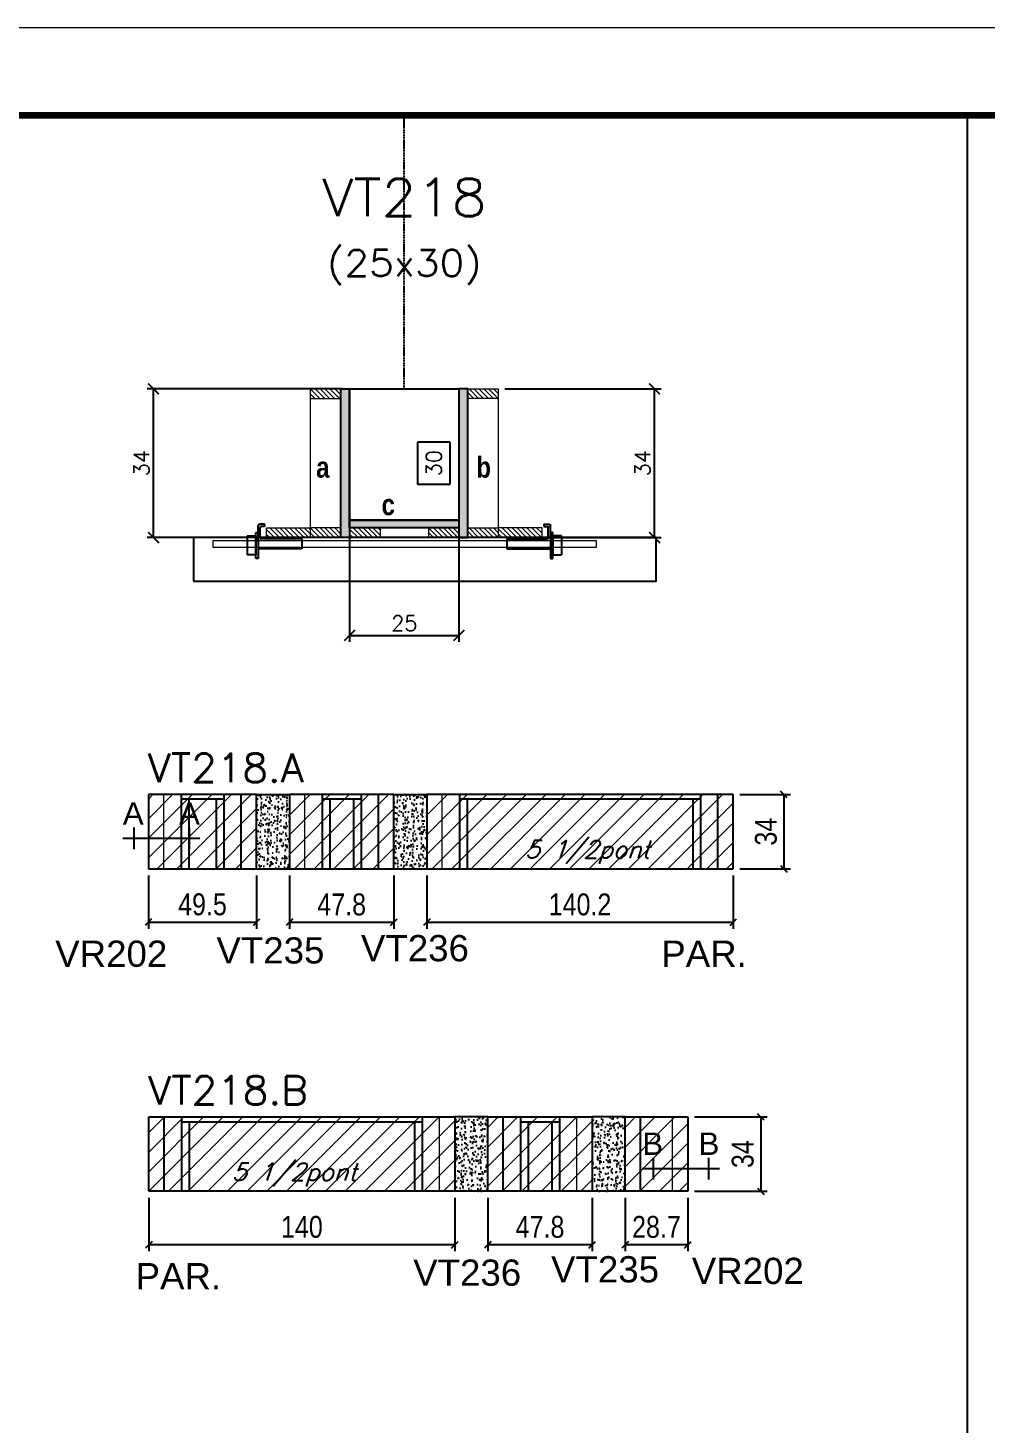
# Model space of a CAD drawing. Extents: x 137137 to 143418, y 10464 to 34486.
# Drawn here: x 140939 to 141377, y 28105 to 28743 of the extents above; entities that cross this region are included whole.
import ezdxf
from ezdxf.enums import TextEntityAlignment as Align

# ---------------------------------------------------------------- set-up
doc = ezdxf.new("R2010")
doc.units = 0
doc.linetypes.add('DASHED', pattern=[0.75, 0.5, -0.25])
doc.linetypes.add('HIDDEN', pattern=[0.375, 0.25, -0.125])
for name, color, linetype in [('5', 5, 'Continuous'), ('barrote', 251, 'Continuous'), ('COTA', 241, 'Continuous'), ('Cota Seção (2x)', 4, 'Continuous'), ('detalhes', 4, 'Continuous'), ('Painéis', 200, 'Continuous'), ('presilha', 1, 'Continuous'), ('SARR_2.2x7', 40, 'Continuous'), ('SARR_3.5x7', 81, 'Continuous'), ('texto', 7, 'Continuous'), ('Texto de Titulo', 7, 'Continuous'), ('Texto Qtd Sarr', 242, 'Continuous')]:
    doc.layers.add(name, color=color, linetype=linetype)
for name, color, linetype, lineweight in [('CONCRETO', 251, 'Continuous', 25), ('Folhas', 255, 'Continuous', 9), ('Hachura', 251, 'Continuous', 9), ('Madeira', 126, 'Continuous', 18), ('Sarr 2.2x7', 40, 'Continuous', 9), ('SARRAFO DE PRESSAO', 251, 'DASHED', 9), ('SCO-___-LAJ', 2, 'Continuous', 0), ('Texto Seção', 7, 'Continuous', 15)]:
    doc.layers.add(name, color=color, linetype=linetype, lineweight=lineweight)
doc.styles.add('ARIAL', font='arial.ttf')
doc.styles.add('COTA TECNICA', font='techl___.ttf', dxfattribs={"height": 10})
doc.styles.add('REGUA-120', font='ROMANS.shx', dxfattribs={"height": 15})
doc.styles.add('Romans', font='romans.shx')
doc.styles.get("Standard").update_dxf_attribs({"font": 'arial.ttf'})
doc.styles.add('TECNICA', font='techb___.ttf', dxfattribs={"height": 10})
doc.dimstyles.new('Cota Seção (2x)', dxfattribs={"dimtxt": 7, "dimasz": 5, "dimexe": 3, "dimexo": 3, "dimgap": 2, "dimtad": 3, "dimdec": 1, "dimlfac": 0.5, "dimzin": 12, "dimdsep": 46, "dimtxsty": 'Romans', "dimblk": 'ARCHTICK', "dimcen": 0, "dimclrd": 4, "dimclre": 4, "dimclrt": 1, "dimadec": 1, "dimazin": 3, "dimtfac": 1, "dimtdec": 1, "dimtmove": 0, "dimatfit": 3, "dimldrblk": 'OBLIQUE', "dimfxl": 1, "dimtolj": 1, "dimtzin": 12, "dimarcsym": 0})
doc.dimstyles.new('Cota Seção interna', dxfattribs={"dimtxt": 7, "dimasz": 6, "dimexe": 0.18, "dimexo": 2, "dimgap": -4, "dimtad": 3, "dimdec": 1, "dimlfac": 0.5, "dimzin": 12, "dimdsep": 46, "dimtxsty": 'Romans', "dimblk": 'ARCHTICK', "dimcen": 0.09, "dimse1": 1, "dimse2": 1, "dimsd1": 1, "dimsd2": 1, "dimclrd": 180, "dimclre": 5, "dimclrt": 1, "dimadec": 0, "dimazin": 3, "dimtfac": 1, "dimtdec": 1, "dimtofl": 0, "dimtmove": 0, "dimatfit": 3, "dimldrblk": 'ARCHTICK', "dimfxl": 1, "dimtolj": 1, "dimtzin": 0, "dimarcsym": 0})
doc.dimstyles.new('PAINEL', dxfattribs={"dimtxt": 10, "dimasz": 3, "dimexe": 3, "dimexo": 3, "dimgap": 3, "dimtad": 1, "dimdec": 1, "dimzin": 12, "dimdsep": 46, "dimtxsty": 'COTA TECNICA', "dimblk1": 'OBLIQUE', "dimblk2": 'OBLIQUE', "dimsah": 1, "dimcen": 0.9, "dimclrd": 4, "dimclre": 4, "dimclrt": 240, "dimadec": 1, "dimazin": 3, "dimtfac": 1, "dimtdec": 1, "dimtmove": 0, "dimatfit": 3, "dimfxl": 1, "dimtolj": 1, "dimtzin": 12, "dimarcsym": 0})
pattern_1 = [(50, (-456.4217, 11.8333), (5.46554007, -0.47817257), [0.5715, -6.2865]), (355, (-456.422, 11.833), (-1.05730264, 5.73170536), [0.4572, -5.02921753]), (100.4514447, (-455.9663, 11.7934), (4.40823741, 5.25353256), [0.48570026, -5.34270734]), (46.1842, (-456.422, 13.357), (8.13237123, -1.26126984), [0.85725, -9.42975]), (96.6355576, (-455.744, 13.252), (7.122124, 7.42278374), [0.7285507, -8.01406824]), (351.184151, (-456.422, 13.357), (7.122124, 7.42278374), [0.685799, -7.54379196]), (21, (-455.6597, 12.9763), (4.54843174, -3.06795595), [0.5715, -6.2865]), (326, (-455.66, 12.976), (1.85406085, 5.52563898), [0.4572, -5.0292]), (71.451445, (-455.2807, 12.7206), (6.40249258, 2.45768307), [0.48570026, -5.34269813]), (37.5, (-456.4217, 11.8333), (0.092658098, 2.536651166), [0, -4.96824, 0, -5.1054, 0, -5.04825]), (7.5, (-456.4217, 11.8333), (2.004589875, 3.005417245), [0, -2.91084, 0, -4.85394, 0, -1.92405]), (327.5, (-458.121, 11.8333), (4.067717855, -0.17186232), [0, -1.905, 0, -5.9436, 0, -7.8867]), (317.5, (-458.883, 11.8333), (4.44387544, 0.76279473), [0, -2.4765, 0, -3.94716, 0, -5.6007])]
pattern_2 = [(50, (-456.4217, -135.614), (5.46554007, -0.47817257), [0.5715, -6.2865]), (355, (-456.422, -135.614), (-1.05730264, 5.73170536), [0.4572, -5.02921753]), (100.4514447, (-455.9663, -135.654), (4.40823741, 5.25353256), [0.48570026, -5.34270734]), (46.1842, (-456.422, -134.09), (8.13237123, -1.26126984), [0.85725, -9.42975]), (96.6355576, (-455.744, -134.195), (7.122124, 7.42278374), [0.7285507, -8.01406824]), (351.184151, (-456.422, -134.09), (7.122124, 7.42278374), [0.685799, -7.54379196]), (21, (-455.6597, -134.471), (4.54843174, -3.06795595), [0.5715, -6.2865]), (326, (-455.66, -134.471), (1.85406085, 5.52563898), [0.4572, -5.0292]), (71.451445, (-455.2807, -134.727), (6.40249258, 2.45768307), [0.48570026, -5.34269813]), (37.5, (-456.4217, -135.6141), (0.092658098, 2.536651166), [0, -4.96824, 0, -5.1054, 0, -5.04825]), (7.5, (-456.4217, -135.614), (2.004589875, 3.005417245), [0, -2.91084, 0, -4.85394, 0, -1.92405]), (327.5, (-458.121, -135.6141), (4.067717855, -0.17186232), [0, -1.905, 0, -5.9436, 0, -7.8867]), (317.5, (-458.883, -135.614), (4.44387544, 0.76279473), [0, -2.4765, 0, -3.94716, 0, -5.6007])]
pattern_3 = [(315, (164054.3975, 20280.2569), (1.12253202, 1.12253202), [])]
pattern_4 = [(315, (164042.3975, 20280.2569), (1.12253202, 1.12253202), [])]
pattern_5 = [(45, (-1598.5, 0), (-4.49012806, 4.49012806), [])]

# ---------------------------------------------------------------- blocks, each defined once
blk = doc.blocks.new('9999999999')
at = {"layer": 'Folhas'}
blk.add_lwpolyline([(98138.98, 34190.21), (99623.98, 34190.21), (99623.98, 35240.21), (98138.98, 35240.21)], close=True, dxfattribs=at)
at = {"layer": 'Folhas', "color": 30, "const_width": 3}
blk.add_lwpolyline([(98213.98, 34230.21), (99583.98, 34230.21), (99583.98, 35200.21), (98213.98, 35200.21)], close=True, dxfattribs=at)
blk = doc.blocks.new('_ArchTick')
at = {"color": 0, "linetype": 'ByBlock', "const_width": 0.15}
blk.add_lwpolyline([(-0.5, -0.5), (0.5, 0.5)], dxfattribs=at)
blk = doc.blocks.new('*D5968')
at = {"layer": 'COTA', "color": 4, "lineweight": -2, "transparency": 16777216}
for p, q in [((141082.78, 28577.9), (140993.13, 28577.9)), ((140996.13, 28509.9), (140996.13, 28577.9)), ((141044.78, 28509.9), (140993.13, 28509.9))]:
    blk.add_line(p, q, dxfattribs=at)
at = {"layer": 'Defpoints', "color": 0, "transparency": 16777216}
for p in [(140996.13, 28577.9), (141085.78, 28577.9), (141047.78, 28509.9)]:
    blk.add_point(p, dxfattribs=at)
at = {"layer": 'COTA', "color": 4, "lineweight": -2, "transparency": 16777216, "xscale": 5, "yscale": 5, "zscale": 5}
for p, rotation in [((140996.13, 28577.9), 90), ((140996.13, 28509.9), 270)]:
    blk.add_blockref('_ArchTick', p, dxfattribs=dict(at, rotation=rotation))
at = {"layer": 'COTA', "color": 1, "transparency": 16777216, "insert": (140990.63, 28543.9), "char_height": 7, "attachment_point": 5, "rotation": 90, "style": 'Romans'}
blk.add_mtext('\\A1;34', dxfattribs=at)
blk = doc.blocks.new('_Oblique')
at = {"color": 0, "linetype": 'ByBlock', "lineweight": -2}
blk.add_line((-0.5, -0.5), (0.5, 0.5), dxfattribs=at)
blk = doc.blocks.new('*D5969')
at = {"layer": 'COTA', "color": 4, "lineweight": -2, "transparency": 16777216}
for p, q in [((141156.77, 28577.9), (141228.25, 28577.9)), ((141225.25, 28509.9), (141225.25, 28577.9)), ((141176.78, 28509.9), (141228.25, 28509.9))]:
    blk.add_line(p, q, dxfattribs=at)
at = {"layer": 'Defpoints', "color": 0, "transparency": 16777216}
for p in [(141153.77, 28577.9), (141225.25, 28577.9), (141173.78, 28509.9)]:
    blk.add_point(p, dxfattribs=at)
at = {"layer": 'COTA', "color": 4, "lineweight": -2, "transparency": 16777216, "xscale": 5, "yscale": 5, "zscale": 5}
for p, rotation in [((141225.25, 28577.9), 90), ((141225.25, 28509.9), 270)]:
    blk.add_blockref('_ArchTick', p, dxfattribs=dict(at, rotation=rotation))
at = {"layer": 'COTA', "color": 1, "transparency": 16777216, "insert": (141219.75, 28543.9), "char_height": 7, "attachment_point": 5, "rotation": 90, "style": 'Romans'}
blk.add_mtext('\\A1;34', dxfattribs=at)
blk = doc.blocks.new('*D5970')
at = {"layer": 'Cota Seção (2x)', "color": 180, "lineweight": -2, "transparency": 16777216}
for p, q in [((141131.77, 28553.57), (141116.77, 28553.57)), ((141116.77, 28553.57), (141116.77, 28534.23)), ((141131.77, 28534.23), (141131.77, 28553.57)), ((141116.77, 28534.23), (141131.77, 28534.23))]:
    blk.add_line(p, q, dxfattribs=at)
at = {"layer": 'Defpoints', "color": 0, "transparency": 16777216}
for p in [(141135.77, 28577.9), (141135.77, 28577.9), (141135.78, 28517.9)]:
    blk.add_point(p, dxfattribs=at)
at = {"layer": 'Cota Seção (2x)', "color": 1, "transparency": 16777216, "insert": (141124.27, 28543.9), "char_height": 7, "attachment_point": 5, "rotation": 90, "style": 'Romans'}
blk.add_mtext('\\A1;30', dxfattribs=at)
blk = doc.blocks.new('titulo1')
at = {"layer": 'Defpoints', "color": 252, "linetype": 'HIDDEN', "ltscale": 2}
blk.add_line((0, 0), (0, 125), dxfattribs=at)
at = {"layer": 'Defpoints', "style": 'Romans', "oblique": 15}
blk.add_attdef('FOLHA', text='', height=10, dxfattribs=at).set_placement((0, 15.58), align=Align.MIDDLE_CENTER)
at = {"layer": 'Texto Qtd Sarr', "color": 3, "style": 'Romans', "oblique": 15}
for tag, height, p in [('TITULO', 17, (0, 71.45)), ('SEÇÃO', 12, (0, 41.55))]:
    blk.add_attdef(tag, text='', height=height, dxfattribs=at).set_placement(p, align=Align.MIDDLE_CENTER)
blk = doc.blocks.new('PRESILHA METÁLICA 1')
at = {"layer": 'presilha'}
for p, q in [((7.5, 10.64), (7.5, 19.86)), ((12, 21), (8.64, 21)), ((12, 19.5), (9.57, 19.5)), ((12, 21), (12, 19.5)), ((0, 13), (6, 13)), ((0, 13), (0, 0)), ((6, 15.5), (7.5, 15.5)), ((6, -2.5), (6, 15.5)), ((6, 13), (6, 0)), ((7.5, 15.5), (7.5, -2.5)), ((9, 11.57), (9, 18.93)), ((37.5, 11), (9.57, 11)), ((37.5, 11), (37.5, 4.1)), ((6, 0), (0, 0)), ((37.5, 4.1), (7.5, 4.1)), ((7.5, -2.5), (6, -2.5))]:
    blk.add_line(p, q, dxfattribs=at)
for centre, radius, start, end in [((8.64, 19.86), 1.14, 90, 180), ((9.57, 18.93), 0.57, 90, 180), ((9.57, 11.57), 0.57, 180, 270)]:
    blk.add_arc(centre, radius, start, end, dxfattribs=at)
blk = doc.blocks.new('*D5971')
at = {"layer": 'COTA', "color": 4, "lineweight": -2, "transparency": 16777216}
for p, q in [((141085.78, 28511.3), (141085.78, 28462.17)), ((141135.78, 28511.3), (141135.78, 28462.17)), ((141085.78, 28465.17), (141135.78, 28465.17))]:
    blk.add_line(p, q, dxfattribs=at)
at = {"layer": 'Defpoints', "color": 0, "transparency": 16777216}
for p in [(141085.78, 28514.3), (141135.78, 28514.3), (141135.78, 28465.17)]:
    blk.add_point(p, dxfattribs=at)
at = {"layer": 'COTA', "color": 4, "lineweight": -2, "transparency": 16777216, "xscale": 5, "yscale": 5, "zscale": 5, "rotation": 180}
blk.add_blockref('_ArchTick', (141085.78, 28465.17), dxfattribs=at)
at = {"layer": 'COTA', "color": 4, "lineweight": -2, "transparency": 16777216, "xscale": 5, "yscale": 5, "zscale": 5}
blk.add_blockref('_ArchTick', (141135.78, 28465.17), dxfattribs=at)
at = {"layer": 'COTA', "color": 1, "transparency": 16777216, "insert": (141110.78, 28470.67), "char_height": 7, "attachment_point": 5, "style": 'Romans'}
blk.add_mtext('\\A1;25', dxfattribs=at)
blk = doc.blocks.new('*D5925')
at = {"layer": 'COTA', "color": 4, "linetype": 'ByBlock', "lineweight": -2, "transparency": 16777216}
for p, q in [((141264.24, 28392.41), (141287.39, 28392.41)), ((141284.39, 28392.41), (141284.39, 28358.41)), ((141264.24, 28358.41), (141287.39, 28358.41))]:
    blk.add_line(p, q, dxfattribs=at)
at = {"layer": 'Defpoints', "color": 0, "linetype": 'ByBlock', "transparency": 16777216}
for p in [(141261.24, 28392.41), (141261.24, 28358.41), (141284.39, 28358.41)]:
    blk.add_point(p, dxfattribs=at)
at = {"layer": 'COTA', "color": 4, "linetype": 'ByBlock', "lineweight": -2, "transparency": 16777216, "xscale": 3, "yscale": 3, "zscale": 3}
for p, rotation in [((141284.39, 28392.41), 90), ((141284.39, 28358.41), 270)]:
    blk.add_blockref('_Oblique', p, dxfattribs=dict(at, rotation=rotation))
at = {"layer": 'COTA', "color": 240, "linetype": 'ByBlock', "transparency": 16777216, "insert": (141276.17, 28375.41), "char_height": 10, "attachment_point": 5, "rotation": 90, "style": 'COTA TECNICA'}
blk.add_mtext('\\A1;34', dxfattribs=at)
blk = doc.blocks.new('*D5926')
at = {"layer": 'COTA', "color": 4, "linetype": 'ByBlock', "lineweight": -2, "transparency": 16777216}
for p, q in [((141121.04, 28355.41), (141121.04, 28330.98)), ((141261.24, 28355.41), (141261.24, 28330.98)), ((141121.04, 28333.98), (141261.24, 28333.98))]:
    blk.add_line(p, q, dxfattribs=at)
at = {"layer": 'Defpoints', "color": 0, "linetype": 'ByBlock', "transparency": 16777216}
for p in [(141121.04, 28358.41), (141261.24, 28358.41), (141261.24, 28333.98)]:
    blk.add_point(p, dxfattribs=at)
at = {"layer": 'COTA', "color": 4, "linetype": 'ByBlock', "lineweight": -2, "transparency": 16777216, "xscale": 3, "yscale": 3, "zscale": 3, "rotation": 180}
blk.add_blockref('_Oblique', (141121.04, 28333.98), dxfattribs=at)
at = {"layer": 'COTA', "color": 4, "linetype": 'ByBlock', "lineweight": -2, "transparency": 16777216, "xscale": 3, "yscale": 3, "zscale": 3}
blk.add_blockref('_Oblique', (141261.24, 28333.98), dxfattribs=at)
at = {"layer": 'COTA', "color": 240, "linetype": 'ByBlock', "transparency": 16777216, "insert": (141191.14, 28342.08), "char_height": 10, "attachment_point": 5, "style": 'COTA TECNICA'}
blk.add_mtext('\\A1;140.2', dxfattribs=at)
blk = doc.blocks.new('*D5927')
at = {"layer": 'COTA', "color": 4, "linetype": 'ByBlock', "lineweight": -2, "transparency": 16777216}
for p, q in [((141058.24, 28355.41), (141058.24, 28330.98)), ((141106.04, 28355.41), (141106.04, 28330.98)), ((141058.24, 28333.98), (141106.04, 28333.98))]:
    blk.add_line(p, q, dxfattribs=at)
at = {"layer": 'Defpoints', "color": 0, "linetype": 'ByBlock', "transparency": 16777216}
for p in [(141058.24, 28358.41), (141106.04, 28358.41), (141106.04, 28333.98)]:
    blk.add_point(p, dxfattribs=at)
at = {"layer": 'COTA', "color": 4, "linetype": 'ByBlock', "lineweight": -2, "transparency": 16777216, "xscale": 3, "yscale": 3, "zscale": 3, "rotation": 180}
blk.add_blockref('_Oblique', (141058.24, 28333.98), dxfattribs=at)
at = {"layer": 'COTA', "color": 4, "linetype": 'ByBlock', "lineweight": -2, "transparency": 16777216, "xscale": 3, "yscale": 3, "zscale": 3}
blk.add_blockref('_Oblique', (141106.04, 28333.98), dxfattribs=at)
at = {"layer": 'COTA', "color": 240, "linetype": 'ByBlock', "transparency": 16777216, "insert": (141082.14, 28342.08), "char_height": 10, "attachment_point": 5, "style": 'COTA TECNICA'}
blk.add_mtext('\\A1;47.8', dxfattribs=at)
blk = doc.blocks.new('*D5928')
at = {"layer": 'COTA', "color": 4, "linetype": 'ByBlock', "lineweight": -2, "transparency": 16777216}
for p, q in [((140993.74, 28355.41), (140993.74, 28330.98)), ((141043.24, 28355.41), (141043.24, 28330.98)), ((140993.74, 28333.98), (141043.24, 28333.98))]:
    blk.add_line(p, q, dxfattribs=at)
at = {"layer": 'Defpoints', "color": 0, "linetype": 'ByBlock', "transparency": 16777216}
for p in [(140993.74, 28358.41), (141043.24, 28358.41), (141043.24, 28333.98)]:
    blk.add_point(p, dxfattribs=at)
at = {"layer": 'COTA', "color": 4, "linetype": 'ByBlock', "lineweight": -2, "transparency": 16777216, "xscale": 3, "yscale": 3, "zscale": 3, "rotation": 180}
blk.add_blockref('_Oblique', (140993.74, 28333.98), dxfattribs=at)
at = {"layer": 'COTA', "color": 4, "linetype": 'ByBlock', "lineweight": -2, "transparency": 16777216, "xscale": 3, "yscale": 3, "zscale": 3}
blk.add_blockref('_Oblique', (141043.24, 28333.98), dxfattribs=at)
at = {"layer": 'COTA', "color": 240, "linetype": 'ByBlock', "transparency": 16777216, "insert": (141018.49, 28342.12), "char_height": 10, "attachment_point": 5, "style": 'COTA TECNICA'}
blk.add_mtext('\\A1;49.5', dxfattribs=at)
blk = doc.blocks.new('*D5929')
at = {"layer": 'COTA', "color": 4, "linetype": 'ByBlock', "lineweight": -2, "transparency": 16777216}
for p, q in [((141243.44, 28244.96), (141276.8, 28244.96)), ((141273.8, 28244.96), (141273.8, 28210.96)), ((141243.44, 28210.96), (141276.8, 28210.96))]:
    blk.add_line(p, q, dxfattribs=at)
at = {"layer": 'Defpoints', "color": 0, "linetype": 'ByBlock', "transparency": 16777216}
for p in [(141240.44, 28244.96), (141240.44, 28210.96), (141273.8, 28210.96)]:
    blk.add_point(p, dxfattribs=at)
at = {"layer": 'COTA', "color": 4, "linetype": 'ByBlock', "lineweight": -2, "transparency": 16777216, "xscale": 3, "yscale": 3, "zscale": 3}
for p, rotation in [((141273.8, 28244.96), 90), ((141273.8, 28210.96), 270)]:
    blk.add_blockref('_Oblique', p, dxfattribs=dict(at, rotation=rotation))
at = {"layer": 'COTA', "color": 240, "linetype": 'ByBlock', "transparency": 16777216, "insert": (141265.58, 28227.96), "char_height": 10, "attachment_point": 5, "rotation": 90, "style": 'COTA TECNICA'}
blk.add_mtext('\\A1;34', dxfattribs=at)
blk = doc.blocks.new('*D5930')
at = {"layer": 'COTA', "color": 4, "linetype": 'ByBlock', "lineweight": -2, "transparency": 16777216}
for p, q in [((140993.94, 28207.96), (140993.94, 28183.53)), ((141133.94, 28207.96), (141133.94, 28183.53)), ((141133.94, 28186.53), (140993.94, 28186.53))]:
    blk.add_line(p, q, dxfattribs=at)
at = {"layer": 'Defpoints', "color": 0, "linetype": 'ByBlock', "transparency": 16777216}
for p in [(140993.94, 28210.96), (141133.94, 28210.96), (140993.94, 28186.53)]:
    blk.add_point(p, dxfattribs=at)
at = {"layer": 'COTA', "color": 4, "linetype": 'ByBlock', "lineweight": -2, "transparency": 16777216, "xscale": 3, "yscale": 3, "zscale": 3, "rotation": 180}
blk.add_blockref('_Oblique', (140993.94, 28186.53), dxfattribs=at)
at = {"layer": 'COTA', "color": 4, "linetype": 'ByBlock', "lineweight": -2, "transparency": 16777216, "xscale": 3, "yscale": 3, "zscale": 3}
blk.add_blockref('_Oblique', (141133.94, 28186.53), dxfattribs=at)
at = {"layer": 'COTA', "color": 240, "linetype": 'ByBlock', "transparency": 16777216, "insert": (141063.94, 28194.64), "char_height": 10, "attachment_point": 5, "style": 'COTA TECNICA'}
blk.add_mtext('\\A1;140', dxfattribs=at)
blk = doc.blocks.new('*D5931')
at = {"layer": 'COTA', "color": 4, "linetype": 'ByBlock', "lineweight": -2, "transparency": 16777216}
for p, q in [((141148.94, 28207.96), (141148.94, 28183.53)), ((141196.74, 28207.96), (141196.74, 28183.53)), ((141196.74, 28186.53), (141148.94, 28186.53))]:
    blk.add_line(p, q, dxfattribs=at)
at = {"layer": 'Defpoints', "color": 0, "linetype": 'ByBlock', "transparency": 16777216}
for p in [(141148.94, 28210.96), (141196.74, 28210.96), (141148.94, 28186.53)]:
    blk.add_point(p, dxfattribs=at)
at = {"layer": 'COTA', "color": 4, "linetype": 'ByBlock', "lineweight": -2, "transparency": 16777216, "xscale": 3, "yscale": 3, "zscale": 3, "rotation": 180}
blk.add_blockref('_Oblique', (141148.94, 28186.53), dxfattribs=at)
at = {"layer": 'COTA', "color": 4, "linetype": 'ByBlock', "lineweight": -2, "transparency": 16777216, "xscale": 3, "yscale": 3, "zscale": 3}
blk.add_blockref('_Oblique', (141196.74, 28186.53), dxfattribs=at)
at = {"layer": 'COTA', "color": 240, "linetype": 'ByBlock', "transparency": 16777216, "insert": (141172.84, 28194.63), "char_height": 10, "attachment_point": 5, "style": 'COTA TECNICA'}
blk.add_mtext('\\A1;47.8', dxfattribs=at)
blk = doc.blocks.new('*D5932')
at = {"layer": 'COTA', "color": 4, "linetype": 'ByBlock', "lineweight": -2, "transparency": 16777216}
for p, q in [((141211.74, 28207.96), (141211.74, 28183.53)), ((141240.44, 28207.96), (141240.44, 28183.53)), ((141240.44, 28186.53), (141211.74, 28186.53))]:
    blk.add_line(p, q, dxfattribs=at)
at = {"layer": 'Defpoints', "color": 0, "linetype": 'ByBlock', "transparency": 16777216}
for p in [(141211.74, 28210.96), (141240.44, 28210.96), (141211.74, 28186.53)]:
    blk.add_point(p, dxfattribs=at)
at = {"layer": 'COTA', "color": 4, "linetype": 'ByBlock', "lineweight": -2, "transparency": 16777216, "xscale": 3, "yscale": 3, "zscale": 3, "rotation": 180}
blk.add_blockref('_Oblique', (141211.74, 28186.53), dxfattribs=at)
at = {"layer": 'COTA', "color": 4, "linetype": 'ByBlock', "lineweight": -2, "transparency": 16777216, "xscale": 3, "yscale": 3, "zscale": 3}
blk.add_blockref('_Oblique', (141240.44, 28186.53), dxfattribs=at)
at = {"layer": 'COTA', "color": 240, "linetype": 'ByBlock', "transparency": 16777216, "insert": (141226.09, 28194.63), "char_height": 10, "attachment_point": 5, "style": 'COTA TECNICA'}
blk.add_mtext('\\A1;28.7', dxfattribs=at)

msp = doc.modelspace()

# ---------------------------------------------------------------- hatches: boundary and pattern name
at = {"layer": 'COTA', "linetype": 'ByBlock'}
h = msp.add_hatch(dxfattribs=at)
h.set_pattern_fill('AR-CONC', color=256, scale=0.03)
h.set_pattern_definition(pattern_1)
h.paths.add_polyline_path([(141043.24, 28358.41), (141058.24, 28358.41), (141058.24, 28392.41), (141043.24, 28392.41)])
h = msp.add_hatch(dxfattribs=at)
h.set_pattern_fill('AR-CONC', color=256, scale=0.03)
h.set_pattern_definition(pattern_1)
h.paths.add_polyline_path([(141121.04, 28392.41), (141106.04, 28392.41), (141106.04, 28358.41), (141121.04, 28358.41)])
h = msp.add_hatch(dxfattribs=at)
h.set_pattern_fill('AR-CONC', color=256, scale=0.03)
h.set_pattern_definition(pattern_2)
h.paths.add_polyline_path([(141133.94, 28210.96), (141148.94, 28210.96), (141148.94, 28244.96), (141133.94, 28244.96)])
h = msp.add_hatch(dxfattribs=at)
h.set_pattern_fill('AR-CONC', color=256, scale=0.03)
h.set_pattern_definition(pattern_2)
h.paths.add_polyline_path([(141211.74, 28244.96), (141196.74, 28244.96), (141196.74, 28210.96), (141211.74, 28210.96)])
at = {"layer": 'Hachura'}
h = msp.add_hatch(dxfattribs=at)
h.set_pattern_fill('ANSI31', color=256, scale=0.5, angle=270, style=0)
h.set_pattern_definition([(315, (164042.3975, 20270.2569), (1.12253202, 1.12253202), [])])
h.paths.add_polyline_path([(141081.78, 28573.5), (141081.78, 28577.9), (141067.78, 28577.9), (141067.78, 28573.5)])
h = msp.add_hatch(color=256, dxfattribs=at)
h.dxf.hatch_style = 1
h.paths.add_polyline_path([(141081.78, 28577.9), (141085.78, 28577.9), (141085.78, 28509.9), (141081.78, 28509.9)])
h = msp.add_hatch(color=256, dxfattribs=at)
h.dxf.hatch_style = 1
h.paths.add_polyline_path([(141139.77, 28577.9), (141135.77, 28577.9), (141135.78, 28509.9), (141139.78, 28509.9)])
h = msp.add_hatch(dxfattribs=at)
h.set_pattern_fill('ANSI31', color=256, scale=0.5, angle=270, style=0)
h.set_pattern_definition([(315, (164054.4071, 20270.2569), (1.12253202, 1.12253202), [])])
h.paths.add_polyline_path([(141139.77, 28573.5), (141139.77, 28577.9), (141153.77, 28577.9), (141153.77, 28573.5)])
h = msp.add_hatch(color=256, dxfattribs=at)
h.dxf.hatch_style = 1
h.paths.add_polyline_path([(141085.78, 28514.3), (141085.78, 28517.9), (141135.78, 28517.9), (141135.78, 28514.3)])
h = msp.add_hatch(dxfattribs=at)
h.set_pattern_fill('ANSI31', color=256, scale=0.5, angle=270, style=0)
h.set_pattern_definition(pattern_4)
h.paths.add_polyline_path([(141047.78, 28509.9), (141047.78, 28514.3), (141067.78, 28514.3), (141067.78, 28509.9)])
h = msp.add_hatch(dxfattribs=at)
h.set_pattern_fill('ANSI31', color=256, scale=0.5, angle=270, style=0)
h.set_pattern_definition([(315, (164042.3975, 20206.6569), (1.12253202, 1.12253202), [])])
h.paths.add_polyline_path([(141081.78, 28509.9), (141081.78, 28514.3), (141067.78, 28514.3), (141067.78, 28509.9)])
h = msp.add_hatch(dxfattribs=at)
h.set_pattern_fill('ANSI31', color=256, scale=0.5, angle=270, style=0)
h.set_pattern_definition(pattern_4)
h.paths.add_polyline_path([(141085.78, 28509.9), (141085.78, 28514.3), (141099.78, 28514.3), (141099.78, 28509.9)])
h = msp.add_hatch(dxfattribs=at)
h.set_pattern_fill('ANSI31', color=256, scale=0.5, angle=270, style=0)
h.set_pattern_definition(pattern_3)
h.paths.add_polyline_path([(141135.78, 28509.9), (141135.78, 28514.3), (141121.78, 28514.3), (141121.78, 28509.9)])
h = msp.add_hatch(dxfattribs=at)
h.set_pattern_fill('ANSI31', color=256, scale=0.5, angle=270, style=0)
h.set_pattern_definition([(315, (164054.3975, 20206.6569), (1.12253202, 1.12253202), [])])
h.paths.add_polyline_path([(141139.78, 28509.9), (141139.78, 28514.3), (141153.78, 28514.3), (141153.78, 28509.9)])
h = msp.add_hatch(dxfattribs=at)
h.set_pattern_fill('ANSI31', color=256, scale=0.5, angle=270, style=0)
h.set_pattern_definition(pattern_3)
h.paths.add_polyline_path([(141173.78, 28509.9), (141173.78, 28514.3), (141153.78, 28514.3), (141153.78, 28509.9)])
at = {"layer": 'Hachura', "linetype": 'ByBlock'}
h = msp.add_hatch(dxfattribs=at)
h.set_pattern_fill('ANSI31', color=256, scale=2)
h.set_pattern_definition(pattern_5)
h.paths.add_polyline_path([(141043.24, 28392.41), (140993.74, 28392.41), (140993.74, 28358.41), (141043.24, 28358.41)])
h.paths.add_polyline_path([(141005.2, 28376.1), (141019.88, 28376.1), (141019.88, 28391.42), (141005.2, 28391.42)], flags=24)
h = msp.add_hatch(dxfattribs=at)
h.set_pattern_fill('ANSI31', color=256, scale=2)
h.set_pattern_definition(pattern_5)
h.paths.add_polyline_path([(141106.04, 28392.41), (141058.24, 28392.41), (141058.24, 28358.41), (141106.04, 28358.41)])
h = msp.add_hatch(dxfattribs=at)
h.set_pattern_fill('ANSI31', color=256, scale=2)
h.set_pattern_definition(pattern_5)
h.paths.add_polyline_path([(141261.24, 28392.41), (141121.04, 28392.41), (141121.04, 28358.41), (141261.24, 28358.41)])
h = msp.add_hatch(dxfattribs=at)
h.set_pattern_fill('ANSI31', color=256, scale=2)
h.set_pattern_definition(pattern_5)
h.paths.add_polyline_path([(141133.94, 28244.96), (140993.94, 28244.96), (140993.94, 28210.96), (141133.94, 28210.96)])
h = msp.add_hatch(dxfattribs=at)
h.set_pattern_fill('ANSI31', color=256, scale=2)
h.set_pattern_definition(pattern_5)
h.paths.add_polyline_path([(141196.74, 28244.96), (141148.94, 28244.96), (141148.94, 28210.96), (141196.74, 28210.96)])
h = msp.add_hatch(dxfattribs=at)
h.set_pattern_fill('ANSI31', color=256, scale=2)
h.set_pattern_definition(pattern_5)
h.paths.add_polyline_path([(141240.44, 28244.96), (141211.74, 28244.96), (141211.74, 28210.96), (141240.44, 28210.96)])
h.paths.add_polyline_path([(141217.1, 28225.06), (141231.73, 28225.06), (141231.73, 28240.39), (141217.1, 28240.39)], flags=24)

# ---------------------------------------------------------------- linework, layer by layer
at = {"layer": 'barrote'}
msp.add_lwpolyline([(141014.32, 28489.9), (141225.91, 28489.9), (141225.91, 28509.9), (141014.32, 28509.9)], close=True, dxfattribs=at)
at = {"layer": 'CONCRETO'}
msp.add_lwpolyline([(141085.78, 28577.9), (141085.78, 28577.9), (141085.78, 28577.9), (141085.78, 28577.9), (141135.78, 28577.9), (141135.78, 28577.9), (141135.78, 28577.9), (141135.78, 28517.9), (141085.78, 28517.9), (141085.78, 28577.9)], close=True, dxfattribs=at)
at = {"layer": 'COTA', "linetype": 'ByBlock'}
for p, q in [((141368.17, 28702.9), (141368.17, 27932.14)), ((141043.24, 28392.41), (141058.24, 28392.41)), ((141106.04, 28392.41), (141121.04, 28392.41)), ((141043.24, 28358.41), (141058.24, 28358.41)), ((141106.04, 28358.41), (141121.04, 28358.41)), ((141148.94, 28244.96), (141133.94, 28244.96)), ((141211.74, 28244.96), (141196.74, 28244.96)), ((141148.94, 28210.96), (141133.94, 28210.96)), ((141211.74, 28210.96), (141196.74, 28210.96))]:
    msp.add_line(p, q, dxfattribs=at)
at = {"layer": 'detalhes'}
for p, q in [((140987.02, 28377.35), (140987.02, 28367.35)), ((141012.34, 28377.35), (141012.34, 28367.35)), ((141017.34, 28372.35), (140982.02, 28372.35)), ((141224.61, 28226.31), (141224.61, 28216.31)), ((141249.93, 28226.31), (141249.93, 28216.31)), ((141254.93, 28221.31), (141219.61, 28221.31))]:
    msp.add_line(p, q, dxfattribs=at)
at = {"layer": 'Madeira'}
for points in [[(141081.78, 28573.5), (141081.78, 28577.9), (141067.78, 28577.9), (141067.78, 28573.5)], [(141081.78, 28577.9), (141067.78, 28577.9), (141067.78, 28509.9), (141081.78, 28509.9)], [(141139.77, 28573.5), (141139.77, 28577.9), (141153.77, 28577.9), (141153.77, 28573.5)], [(141139.77, 28577.9), (141153.77, 28577.9), (141153.78, 28509.9), (141139.78, 28509.9)], [(141047.78, 28509.9), (141047.78, 28514.3), (141067.78, 28514.3), (141067.78, 28509.9)], [(141081.78, 28509.9), (141081.78, 28514.3), (141067.78, 28514.3), (141067.78, 28509.9)], [(141085.78, 28509.9), (141085.78, 28514.3), (141099.78, 28514.3), (141099.78, 28509.9)], [(141135.78, 28509.9), (141135.78, 28514.3), (141121.78, 28514.3), (141121.78, 28509.9)], [(141139.78, 28509.9), (141139.78, 28514.3), (141153.78, 28514.3), (141153.78, 28509.9)], [(141173.78, 28509.9), (141173.78, 28514.3), (141153.78, 28514.3), (141153.78, 28509.9)]]:
    msp.add_lwpolyline(points, close=True, dxfattribs=at)
at = {"layer": 'Painéis', "linetype": 'ByBlock'}
for p, q in [((141043.24, 28392.41), (140993.74, 28392.41)), ((140993.74, 28392.41), (140993.74, 28358.41)), ((141043.24, 28358.41), (141043.24, 28392.41)), ((141106.04, 28392.41), (141058.24, 28392.41)), ((141058.24, 28392.41), (141058.24, 28358.41)), ((141106.04, 28358.41), (141106.04, 28392.41)), ((141261.24, 28392.41), (141121.04, 28392.41)), ((141121.04, 28392.41), (141121.04, 28358.41)), ((141261.24, 28358.41), (141261.24, 28392.41)), ((140993.74, 28358.41), (141043.24, 28358.41)), ((141058.24, 28358.41), (141106.04, 28358.41)), ((141121.04, 28358.41), (141261.24, 28358.41)), ((140993.94, 28210.96), (140993.94, 28244.96)), ((140993.94, 28244.96), (141133.94, 28244.96)), ((141133.94, 28244.96), (141133.94, 28210.96)), ((141148.94, 28210.96), (141148.94, 28244.96)), ((141148.94, 28244.96), (141196.74, 28244.96)), ((141196.74, 28244.96), (141196.74, 28210.96)), ((141211.74, 28210.96), (141211.74, 28244.96)), ((141211.74, 28244.96), (141240.44, 28244.96)), ((141240.44, 28244.96), (141240.44, 28210.96)), ((141133.94, 28210.96), (140993.94, 28210.96)), ((141196.74, 28210.96), (141148.94, 28210.96)), ((141240.44, 28210.96), (141211.74, 28210.96))]:
    msp.add_line(p, q, dxfattribs=at)
at = {"layer": 'Painéis'}
for points in [[(141081.78, 28577.9), (141085.78, 28577.9), (141085.78, 28509.9), (141081.78, 28509.9)], [(141139.77, 28577.9), (141135.77, 28577.9), (141135.78, 28509.9), (141139.78, 28509.9)], [(141085.78, 28514.3), (141085.78, 28517.9), (141135.78, 28517.9), (141135.78, 28514.3)]]:
    msp.add_lwpolyline(points, close=True, dxfattribs=at)
at = {"layer": 'Sarr 2.2x7'}
for p, q in [((141000.74, 28358.41), (141000.74, 28392.41)), ((141065.24, 28358.41), (141065.24, 28392.41)), ((141128.04, 28358.41), (141128.04, 28392.41)), ((141126.94, 28210.96), (141126.94, 28244.96)), ((141189.74, 28210.96), (141189.74, 28244.96)), ((141233.44, 28210.96), (141233.44, 28244.96))]:
    msp.add_line(p, q, dxfattribs=at)
at = {"layer": 'SARR_2.2x7', "linetype": 'Continuous'}
for p, q in [((141028.24, 28390.21), (141008.74, 28390.21)), ((141036.24, 28358.41), (141036.24, 28392.41)), ((141091.04, 28390.21), (141073.24, 28390.21)), ((141099.04, 28358.41), (141099.04, 28392.41)), ((141246.24, 28390.21), (141136.04, 28390.21)), ((141254.24, 28358.41), (141254.24, 28392.41)), ((141000.94, 28210.96), (141000.94, 28244.96)), ((141008.94, 28242.76), (141118.94, 28242.76)), ((141155.94, 28210.96), (141155.94, 28244.96)), ((141163.94, 28242.76), (141181.74, 28242.76)), ((141218.74, 28210.96), (141218.74, 28244.96))]:
    msp.add_line(p, q, dxfattribs=at)
at = {"layer": 'SARR_3.5x7'}
for p, q in [((141008.74, 28392.41), (141008.74, 28358.41)), ((141012.24, 28390.21), (141012.24, 28358.41)), ((141024.74, 28390.21), (141024.74, 28358.41)), ((141028.24, 28392.41), (141028.24, 28358.41)), ((141073.24, 28392.41), (141073.24, 28358.41)), ((141076.74, 28390.21), (141076.74, 28358.41)), ((141087.54, 28390.21), (141087.54, 28358.41)), ((141091.04, 28392.41), (141091.04, 28358.41)), ((141136.04, 28392.41), (141136.04, 28358.41)), ((141139.54, 28390.21), (141139.54, 28358.41)), ((141242.74, 28390.21), (141242.74, 28358.41)), ((141246.24, 28392.41), (141246.24, 28358.41)), ((141008.94, 28244.96), (141008.94, 28210.96)), ((141012.44, 28242.76), (141012.44, 28210.96)), ((141115.44, 28242.76), (141115.44, 28210.96)), ((141118.94, 28244.96), (141118.94, 28210.96)), ((141163.94, 28244.96), (141163.94, 28210.96)), ((141167.44, 28242.76), (141167.44, 28210.96)), ((141178.24, 28242.76), (141178.24, 28210.96)), ((141181.74, 28244.96), (141181.74, 28210.96))]:
    msp.add_line(p, q, dxfattribs=at)
at = {"layer": 'SCO-___-LAJ', "color": 1}
msp.add_lwpolyline([(141023.32, 28508.57), (141198.59, 28508.57), (141198.59, 28505.37), (141023.32, 28505.37)], close=True, dxfattribs=at)

# ---------------------------------------------------------------- block references
at = {"layer": 'presilha', "yscale": 0.6666666666666666, "zscale": 0.6666666666666666}
for p, xscale in [((141038.91, 28501.93), 0.6666666666666666), ((141182.64, 28501.93), -0.6666666666666666)]:
    msp.add_blockref('PRESILHA METÁLICA 1', p, dxfattribs=dict(at, xscale=xscale))
at = {"layer": 'SARRAFO DE PRESSAO', "color": 6, "linetype": 'ByBlock'}
msp.add_blockref('9999999999', (42181.81, -6497.3), dxfattribs=at)
at = {"layer": 'Texto Seção'}
ref = msp.add_blockref('titulo1', (141110.78, 28577.9), dxfattribs=at)
ref.add_attrib('TITULO', 'VT218', dxfattribs={"layer": 'Texto de Titulo', "color": 7, "height": 17, "style": 'Romans', "width": 1.1}).set_placement((141110.78, 28665.4), align=Align.MIDDLE_CENTER)
ref.add_attrib('SEÇÃO', '(25x30)', dxfattribs={"layer": 'Texto de Titulo', "color": 7, "height": 12, "style": 'Romans', "width": 1.1}).set_placement((141110.78, 28635.4), align=Align.MIDDLE_CENTER)

# ---------------------------------------------------------------- texts
at = {"layer": '5', "linetype": 'Continuous'}
for s, rotation, p in [('VR202', 0.00004, (140951.13, 28313.6)), ('VT235', 0.00004, (141024.86, 28315.13)), ('VT236', 0.00004, (141090.95, 28316.14)), ('PAR.', 0.00004, (141228.3, 28313.6)), ('PAR.', 359.99996, (140987.9, 28166.16)), ('VT236', 0.00004, (141114.85, 28167.78)), ('VT235', 0.00004, (141177.9, 28169.31)), ('VR202', 0.00004, (141242.24, 28168.58))]:
    msp.add_text(s, height=12, rotation=rotation, dxfattribs=at).set_placement(p)
at = {"layer": 'detalhes', "style": 'TECNICA'}
for s, p in [('a', (141070.47, 28537.24)), ('b', (141143.71, 28537.23)), ('c', (141100.38, 28520.14))]:
    msp.add_text(s, height=9.6, dxfattribs=at).set_placement(p)
at = {"layer": 'detalhes', "color": 0, "linetype": 'Continuous', "style": 'ARIAL'}
for s, p in [('A', (140986.83, 28383.76)), ('A', (141012.54, 28383.76)), ('B', (141224.41, 28232.73)), ('B', (141250.13, 28232.73))]:
    msp.add_text(s, height=10.22, dxfattribs=at).set_placement(p, align=Align.MIDDLE_CENTER)
at = {"layer": 'texto', "color": 2, "char_height": 8, "attachment_point": 5, "style": 'Romans'}
for insert in [(141194.52, 28366.01), (141060.45, 28218.56)]:
    msp.add_mtext('{\\Q19;\\C256;5 1/2pont}', dxfattribs=dict(at, insert=insert))
at = {"layer": 'Texto Seção', "style": 'REGUA-120', "width": 1.05}
for s, p in [('VT218.A', (140993.44, 28398.07)), ('VT218.B', (140993.64, 28250.62))]:
    msp.add_text(s, height=13, dxfattribs=at).set_placement(p)

# ---------------------------------------------------------------- dimensions: what is measured, and where the dimension line sits
at = {"layer": 'COTA'}
for base, p1, p2, picture, middle in [((140996.13, 28577.9), (141047.78, 28509.9), (141085.78, 28577.9), '*D5968', (140990.63, 28543.9)), ((141225.25, 28577.9), (141173.78, 28509.9), (141153.77, 28577.9), '*D5969', (141219.75, 28543.9))]:
    dim = msp.add_linear_dim(base=base, p1=p1, p2=p2, angle=90, dimstyle='Cota Seção (2x)', dxfattribs=at)
    dim.commit()
    dim.dimension.update_dxf_attribs({"geometry": picture, "text_midpoint": middle})
dim = msp.add_linear_dim(base=(141135.78, 28465.17), p1=(141085.78, 28514.3), p2=(141135.78, 28514.3), dimstyle='Cota Seção (2x)', dxfattribs=at)
dim.commit()
dim.dimension.update_dxf_attribs({"geometry": '*D5971', "text_midpoint": (141110.78, 28470.67)})
at = {"layer": 'COTA', "linetype": 'ByBlock'}
for base, p1, p2, angle, picture, middle in [((141284.39, 28358.41), (141261.24, 28392.41), (141261.24, 28358.41), 90, '*D5925', (141276.17, 28375.41)), ((141273.8, 28210.96), (141240.44, 28244.96), (141240.44, 28210.96), 90, '*D5929', (141265.58, 28227.96)), ((140993.94, 28186.53), (141133.94, 28210.96), (140993.94, 28210.96), 180, '*D5930', (141063.94, 28194.64)), ((141148.94, 28186.53), (141196.74, 28210.96), (141148.94, 28210.96), 180, '*D5931', (141172.84, 28194.63))]:
    dim = msp.add_linear_dim(base=base, p1=p1, p2=p2, angle=angle, dimstyle='PAINEL', dxfattribs=at)
    dim.commit()
    dim.dimension.update_dxf_attribs({"geometry": picture, "text_midpoint": middle})
for base, p1, p2, picture, middle in [((141043.24, 28333.98), (140993.74, 28358.41), (141043.24, 28358.41), '*D5928', (141018.49, 28342.12)), ((141106.04, 28333.98), (141058.24, 28358.41), (141106.04, 28358.41), '*D5927', (141082.14, 28342.08)), ((141261.24, 28333.98), (141121.04, 28358.41), (141261.24, 28358.41), '*D5926', (141191.14, 28342.08))]:
    dim = msp.add_linear_dim(base=base, p1=p1, p2=p2, dimstyle='PAINEL', dxfattribs=at)
    dim.commit()
    dim.dimension.update_dxf_attribs({"geometry": picture, "text_midpoint": middle})
dim = msp.add_linear_dim(base=(141211.74, 28186.53), p1=(141240.44, 28210.96), p2=(141211.74, 28210.96), angle=180, dimstyle='PAINEL', dxfattribs=at)
dim.commit()
dim.dimension.update_dxf_attribs({"geometry": '*D5932', "text_midpoint": (141226.09, 28186.53), "dimtype": 160})
at = {"layer": 'Cota Seção (2x)'}
dim = msp.add_linear_dim(base=(141135.77, 28577.9), p1=(141135.78, 28517.9), p2=(141135.77, 28577.9), angle=90, dimstyle='Cota Seção interna', dxfattribs=at)
dim.commit()
dim.dimension.update_dxf_attribs({"geometry": '*D5970', "text_midpoint": (141135.77, 28543.9), "dimtype": 160})

doc.saveas('drawing.dxf')
